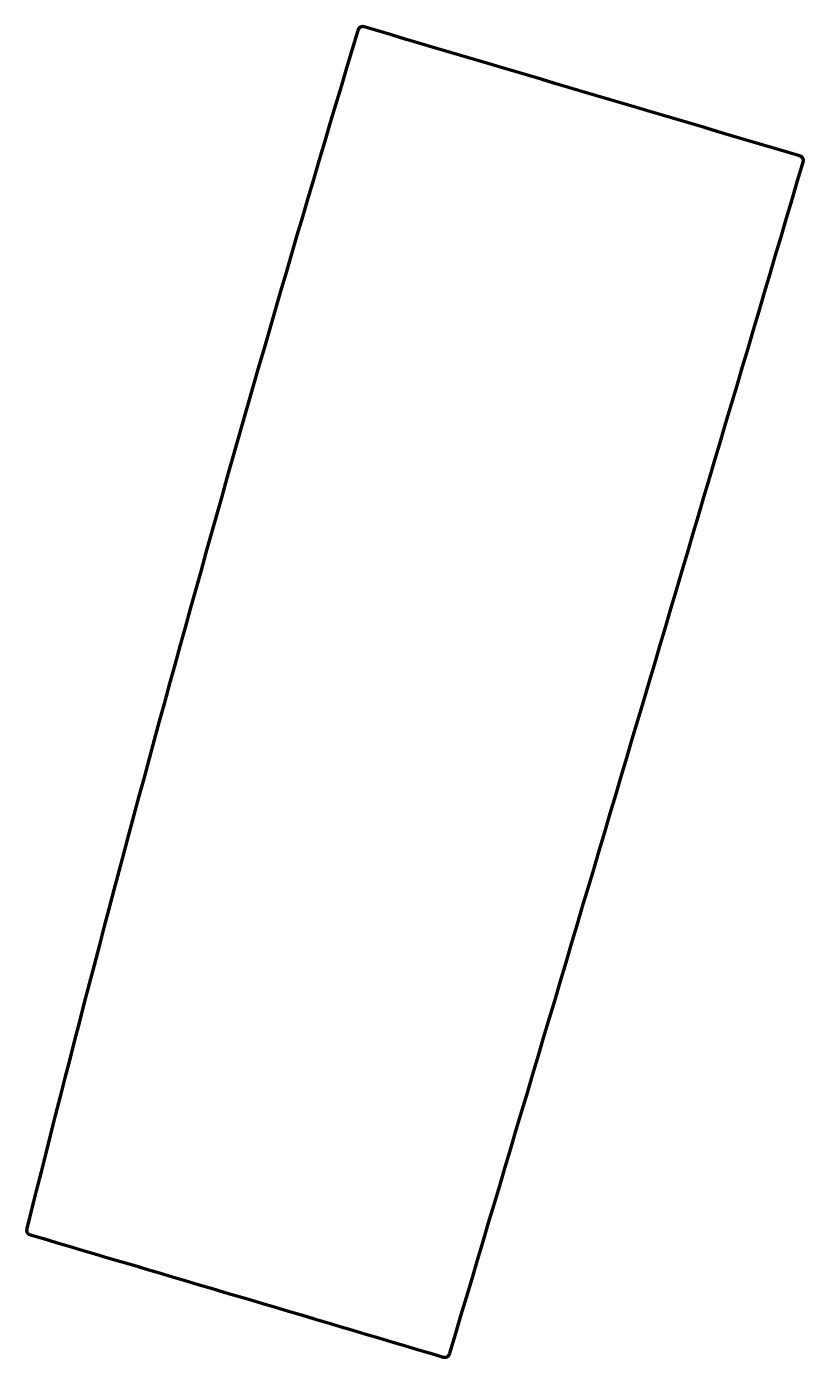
# Model space of a CAD drawing. Header units: millimetres. Extents: x 593 to 707, y 327 to 523.
import ezdxf

# ---------------------------------------------------------------- set-up
doc = ezdxf.new("R2010")
doc.units = ezdxf.units.MM
doc.layers.add('1', color=7, linetype='Continuous', true_color=0xffffff)

msp = doc.modelspace()

# ---------------------------------------------------------------- linework, layer by layer
at = {"layer": '1', "color": 155, "linetype": 'Continuous', "lineweight": 70}
for points in [[(641.55, 522.85), (623.88, 464.17), (607.4, 405.12), (592.61, 345.64)], [(706.88, 504.31), (685.42, 510.68), (663.96, 517.03), (642.5, 523.39)], [(655.16, 327.19), (672.64, 385.9), (690.03, 444.63), (707.38, 503.37)], [(593.14, 344.7), (613.49, 338.69), (633.84, 332.67), (654.18, 326.62)]]:
    msp.add_open_spline(points, degree=3, dxfattribs=at)
for points, knots in [([(642.5, 523.39), (642.41, 523.41), (642.21, 523.46), (641.91, 523.39), (641.67, 523.16), (641.58, 522.97), (641.55, 522.85)], [0, 0, 0, 0, 0.213086, 0.509487, 0.711794, 1, 1, 1, 1]), ([(707.38, 503.37), (707.41, 503.46), (707.44, 503.62), (707.41, 503.92), (707.21, 504.19), (706.98, 504.28), (706.88, 504.31)], [0, 0, 0, 0, 0.226185, 0.412532, 0.730227, 1, 1, 1, 1]), ([(592.61, 345.64), (592.59, 345.55), (592.56, 345.38), (592.62, 345.07), (592.82, 344.81), (593.05, 344.73), (593.14, 344.7)], [0, 0, 0, 0, 0.232611, 0.432958, 0.756506, 1, 1, 1, 1]), ([(654.18, 326.62), (654.3, 326.59), (654.57, 326.54), (654.98, 326.74), (655.11, 327.03), (655.16, 327.19)], [0, 0, 0, 0, 0.290736, 0.604513, 1, 1, 1, 1])]:
    msp.add_open_spline(points, degree=3, knots=knots, dxfattribs=at)

doc.saveas('drawing.dxf')
